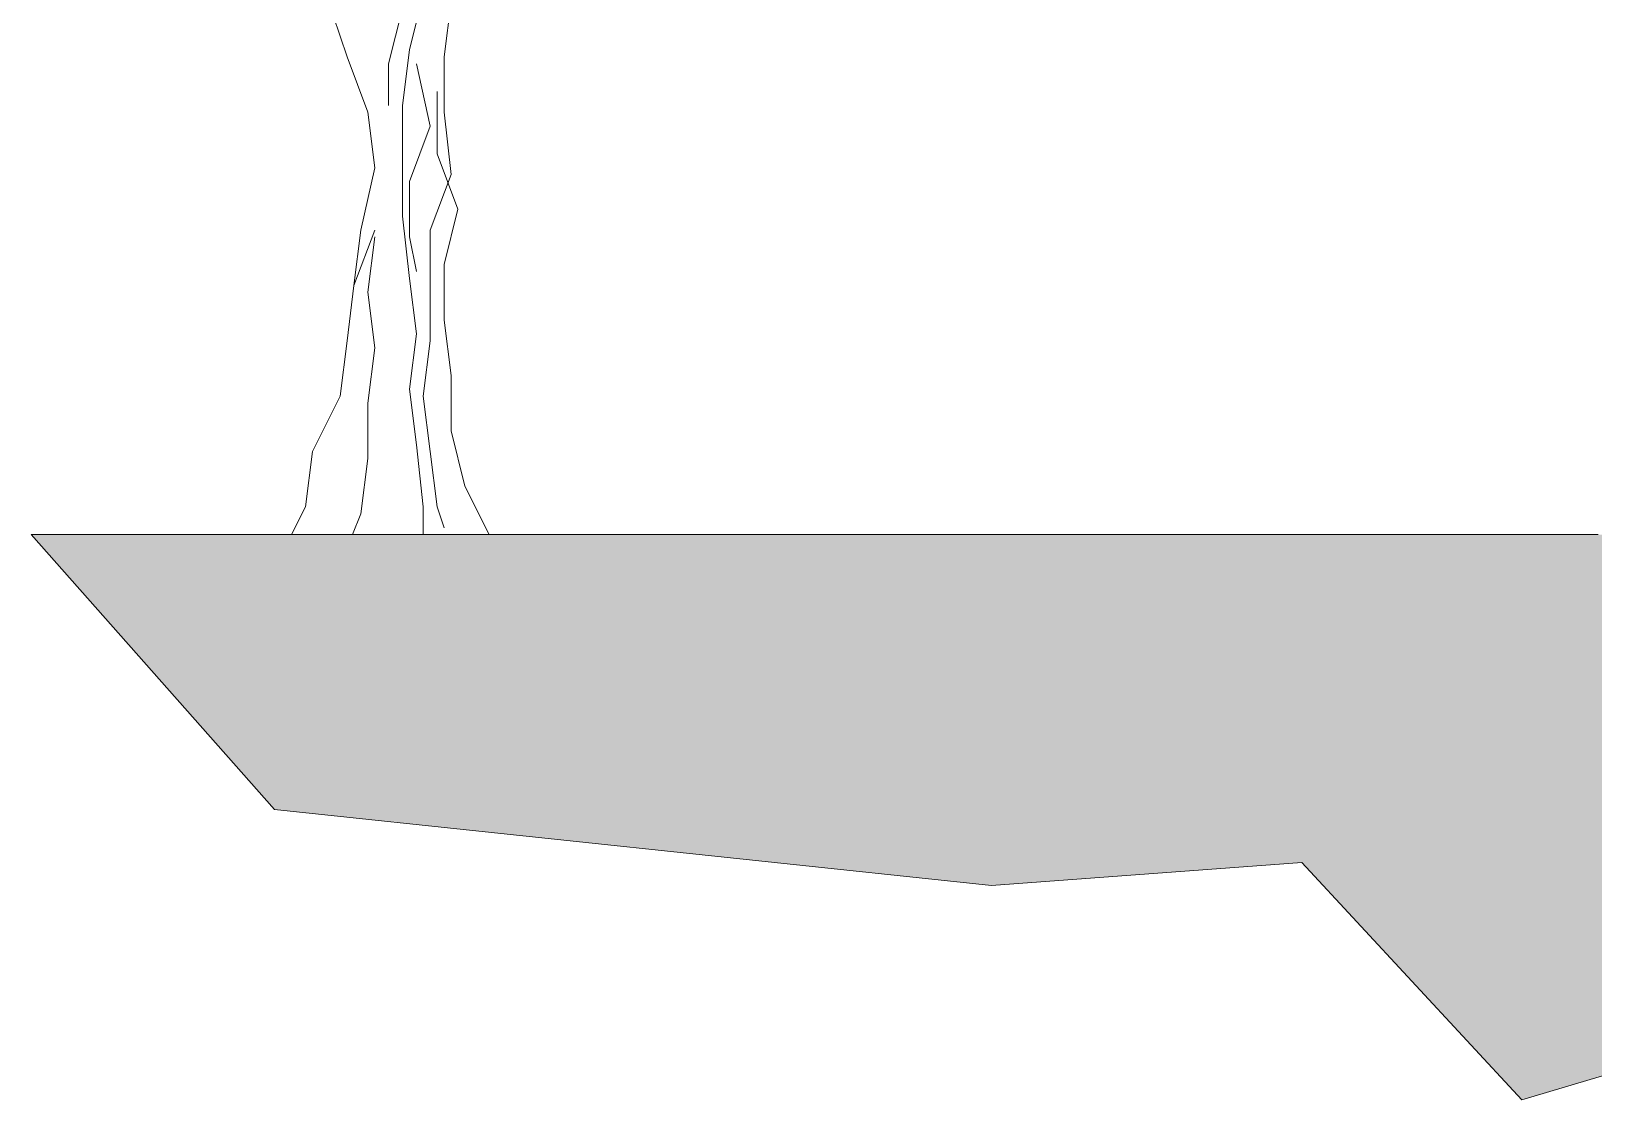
# Model space of a CAD drawing. Header units: millimetres. Extents: x 1962 to 2139, y 841 to 906.
# Drawn here: x 2023.37 to 2029.37, y 883.65 to 887.75 of the extents above; entities that cross this region are included whole.
import ezdxf

# ---------------------------------------------------------------- set-up
doc = ezdxf.new("R2010")
doc.units = ezdxf.units.MM
doc.layers.add('03_Fina', color=7, linetype='Continuous', lineweight=9)

# ---------------------------------------------------------------- blocks, each defined once
blk = doc.blocks.new('ar25-14')
at = {"layer": '03_Fina', "color": 252, "true_color": 0x939598}
for points in [[(23157.7, 13529.7), (23011.1, 13419.9), (22919.4, 13273.3), (22919.4, 13126.8), (22956.1, 12980.3), (22937.8, 12833.8), (22937.8, 12687.3), (22919.4, 12540.8), (22864.4, 12375.9), (22882.8, 12211.1), (22827.8, 12064.6), (22827.8, 11918.1), (22882.8, 11771.5), (22864.4, 11625), (22864.4, 11478.5), (22827.8, 11332), (22809.5, 11185.5), (22809.5, 10892.4), (22827.8, 10727.6), (22846.1, 10581.1), (22827.8, 10434.6), (22846.1, 10288), (22864.4, 10123.2), (22864.4, 10050)], [(23872.4, 13236.7), (23817.4, 13090.2), (23725.8, 12943.7), (23634.2, 12797.2), (23487.6, 12669), (23359.3, 12522.4), (23249.3, 12375.9), (23139.4, 12229.4), (23011.1, 12082.9), (22919.4, 11936.4), (22919.4, 11625), (22937.8, 11460.2), (22919.4, 11313.7), (22919.4, 11167.2), (22937.8, 11002.3), (22882.8, 10855.8), (22882.8, 10562.8), (22864.4, 10416.3), (22882.8, 10269.7), (22901.1, 10123.2), (22919.4, 10068.3)], [(22662.9, 12925.4), (22791.1, 12778.8), (22809.5, 12632.3), (22846.1, 12485.8), (22846.1, 12339.3), (22827.8, 12192.8), (22827.8, 12027.9), (22791.1, 11881.4), (22809.5, 11734.9), (22827.8, 11588.4), (22809.5, 11441.9), (22772.8, 11295.4), (22772.8, 11185.5)], [(22681.2, 10709.3), (22681.2, 10709.3), (22681.2, 10709.3), (22681.2, 10709.3), (22681.2, 10709.3), (22699.5, 10855.8), (22736.2, 11020.6), (22717.8, 11167.2), (22662.9, 11313.7), (22607.9, 11478.5), (22552.9, 11625), (22534.6, 11771.5), (22479.6, 11918.1), (22461.3, 12064.6), (22387.9, 12211.1), (22333, 12339.3)], [(22846.1, 11295.4), (22882.8, 11130.5), (22827.8, 10984), (22827.8, 10837.5), (22846.1, 10745.9)], [(22901.1, 11222.1), (22901.1, 11057.3), (22956.1, 10910.7), (22919.4, 10764.2), (22919.4, 10617.7), (22937.8, 10471.2), (22937.8, 10324.7), (22974.4, 10178.2), (23038.6, 10050)], [(22736.2, 10855.8), (22681.2, 10709.3), (22662.9, 10562.8), (22644.5, 10416.3), (22571.2, 10269.7), (22552.9, 10123.2), (22516.2, 10050)], [(22736.2, 10837.5), (22717.8, 10691), (22736.2, 10544.5), (22717.8, 10397.9), (22717.8, 10251.4), (22699.5, 10104.9), (22677.5, 10050)]]:
    blk.add_lwpolyline(points, dxfattribs=at)

msp = doc.modelspace()

# ---------------------------------------------------------------- hatches: boundary and pattern name
at = {"layer": '03_Fina', "true_color": 0x000000}
h = msp.add_hatch(dxfattribs=at)
h.set_pattern_fill('ANSI36', color=18, scale=0.07)
h.set_pattern_definition([(45, (120.63216, -636.99232), (0.117865862, 0.432174826), [0.555625, -0.111125, 0, -0.111125])])
h.paths.add_polyline_path([(2029.3896, 885.8218), (2023.3745, 885.8218), (2024.3086, 884.766), (2027.0608, 884.4746), (2028.2519, 884.5634), (2029.0963, 883.6519), (2033.0822, 884.8335), (2034.028, 883.8544), (2041.189, 884.9011), (2045.0085, 884.1223), (2048.8691, 884.9787), (2052.2229, 884.5627), (2052.8259, 885.8218), (2045.6146, 885.8218)])

# ---------------------------------------------------------------- linework, layer by layer
at = {"layer": '03_Fina'}
for p, q in [((2023.3745, 885.8218), (2029.3896, 885.8218)), ((2023.3745, 885.8218), (2024.3086, 884.766)), ((2029.0963, 883.6519), (2033.0822, 884.8335)), ((2024.3086, 884.766), (2027.0608, 884.4746)), ((2027.0608, 884.4746), (2028.2519, 884.5634)), ((2028.2519, 884.5634), (2029.0963, 883.6519))]:
    msp.add_line(p, q, dxfattribs=at)

# ---------------------------------------------------------------- block references
at = {"xscale": 0.00145176185831019, "yscale": 0.00145176185831019, "zscale": 0.00145176185831019}
msp.add_blockref('ar25-14', (1991.6857, 871.2316), dxfattribs=at)

doc.saveas('drawing.dxf')
